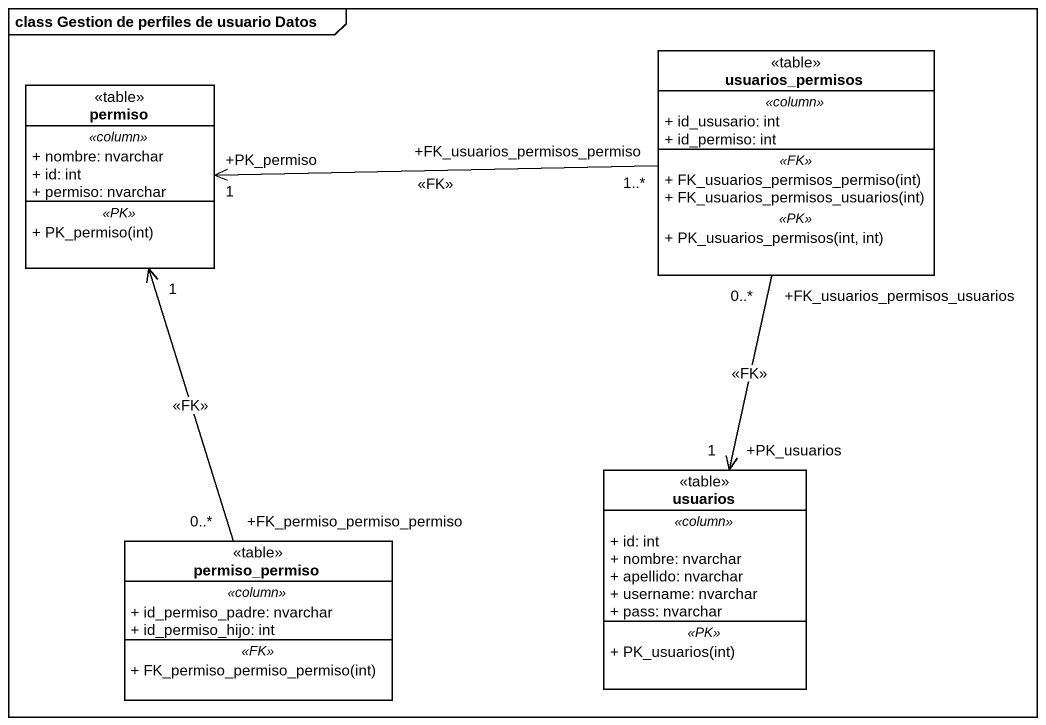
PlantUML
@startuml
mainframe class Gestion de perfiles de usuario Datos
hide circle
hide empty members
skinparam classAttributeIconSize 0
class permiso <<table>> {
  .. <<column>> ..
  + nombre: nvarchar
  + id: int
  + permiso: nvarchar
  .. <<PK>> ..
  + PK_permiso(int)
}
class usuarios_permisos <<table>> {
  .. <<column>> ..
  + id_ususario: int
  + id_permiso: int
  .. <<FK>> ..
  + FK_usuarios_permisos_permiso(int)
  + FK_usuarios_permisos_usuarios(int)
  .. <<PK>> ..
  + PK_usuarios_permisos(int, int)
}
class usuarios <<table>> {
  .. <<column>> ..
  + id: int
  + nombre: nvarchar
  + apellido: nvarchar
  + username: nvarchar
  + pass: nvarchar
  .. <<PK>> ..
  + PK_usuarios(int)
}
class permiso_permiso <<table>> {
  .. <<column>> ..
  + id_permiso_padre: nvarchar
  + id_permiso_hijo: int
  .. <<FK>> ..
  + FK_permiso_permiso_permiso(int)
}
usuarios_permisos "+FK_usuarios_permisos_permiso\n1..*" -left-> "+PK_permiso\n1" permiso : <<FK>>
usuarios_permisos "+FK_usuarios_permisos_usuarios\n0..*" --> "+PK_usuarios\n1" usuarios : <<FK>>
permiso_permiso "+FK_permiso_permiso_permiso\n0..*" -up-> "1" permiso : <<FK>>
@enduml
